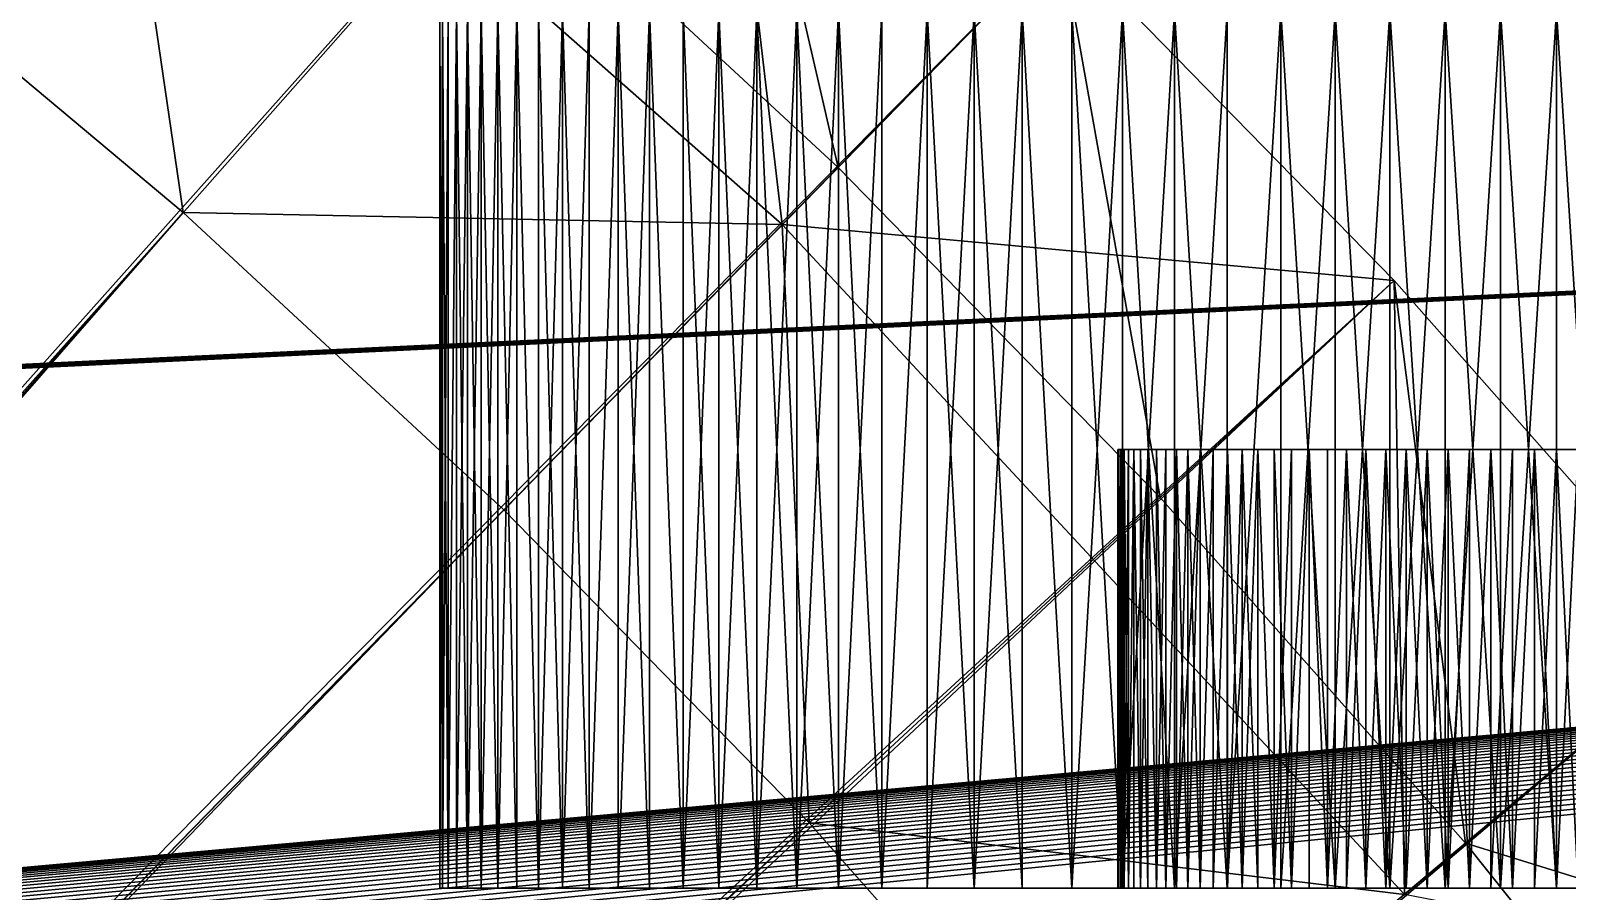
# Model space of a CAD drawing. Header units: millimetres. Extents: x 0 to 520, y -2 to 382.
# Drawn here: x 470.175 to 474.027, y 356.792 to 358.951 of the extents above; entities that cross this region are included whole.
import ezdxf

# ---------------------------------------------------------------- set-up
doc = ezdxf.new("R2010")
doc.units = ezdxf.units.MM

msp = doc.modelspace()

# ---------------------------------------------------------------- linework, layer by layer
at = {"layer": 'BRASS', "color": 52}
for points in [[(509.2, 369.2, 103), (10.8, 369.2, 103), (10.8, 10.8, 103)], [(509.2, 369.2, 103), (10.8, 10.8, 103), (509.2, 10.8, 103)], [(470.9638, 360.764), (470.0098, 361.4865), (457.2842, 343.7863)], [(470.9638, 360.764), (457.2842, 343.7863), (457.3717, 343.72)], [(471.8805, 359.9947), (470.9638, 360.764), (457.3717, 343.72)], [(471.8805, 359.9947), (457.3717, 343.72), (457.4557, 343.6495)], [(472.7577, 359.1808), (471.8805, 359.9947), (457.4557, 343.6495)], [(470.3403, 359.9821, -13), (470.5571, 358.4952, -14), (469.7168, 359.2003, -14)], [(470.3403, 359.9821, -13), (471.8805, 359.9947, -12), (472.0594, 358.4649, -13)], [(470.3403, 359.9821, -13), (472.0594, 358.4649, -13), (470.5571, 358.4952, -14)], [(471.3511, 359.3949, -3), (471.8805, 359.9947, -3), (472.1991, 358.6081, -3)], [(471.8805, 359.9947, -4), (471.3511, 359.3949, -4), (472.1991, 358.6081, -4)], [(471.8805, 359.9947, -3), (472.7577, 359.1808, -3), (472.1991, 358.6081, -3)], [(472.7577, 359.1808, -4), (471.8805, 359.9947, -4), (472.1991, 358.6081, -4)], [(472.0594, 358.4649, -13), (471.8805, 359.9947, -12), (472.7577, 359.1808, -12)], [(20.5, 359.5, 86), (499.5, 359.5, 86), (184.9589, 344.6495, 86)], [(184.9589, 344.6495, 86), (499.5, 359.5, 86), (185.0411, 344.6495, 86)], [(185.0411, 344.6495, 86), (499.5, 359.5, 86), (185.1233, 344.6454, 86)], [(185.1233, 344.6454, 86), (499.5, 359.5, 86), (185.2052, 344.6372, 86)], [(185.2052, 344.6372, 86), (499.5, 359.5, 86), (185.2865, 344.6249, 86)], [(185.2865, 344.6249, 86), (499.5, 359.5, 86), (185.3672, 344.6086, 86)], [(185.3672, 344.6086, 86), (499.5, 359.5, 86), (185.4469, 344.5883, 86)], [(185.4469, 344.5883, 86), (499.5, 359.5, 86), (185.5255, 344.5641, 86)], [(185.5255, 344.5641, 86), (499.5, 359.5, 86), (334.9589, 344.6495, 86)], [(334.9589, 344.6495, 86), (499.5, 359.5, 86), (335.0411, 344.6495, 86)], [(335.0411, 344.6495, 86), (499.5, 359.5, 86), (335.1233, 344.6454, 86)], [(335.1233, 344.6454, 86), (499.5, 359.5, 86), (335.2052, 344.6372, 86)], [(335.2052, 344.6372, 86), (499.5, 359.5, 86), (335.2865, 344.6249, 86)], [(335.2865, 344.6249, 86), (499.5, 359.5, 86), (335.3672, 344.6086, 86)], [(335.3672, 344.6086, 86), (499.5, 359.5, 86), (335.4469, 344.5883, 86)], [(335.4469, 344.5883, 86), (499.5, 359.5, 86), (335.5255, 344.5641, 86)], [(335.5255, 344.5641, 86), (499.5, 359.5, 86), (335.6028, 344.5359, 86)], [(335.6028, 344.5359, 86), (499.5, 359.5, 86), (335.6786, 344.504, 86)], [(335.6786, 344.504, 86), (499.5, 359.5, 86), (335.7527, 344.4683, 86)], [(335.7527, 344.4683, 86), (499.5, 359.5, 86), (335.825, 344.4289, 86)], [(335.825, 344.4289, 86), (499.5, 359.5, 86), (335.8952, 344.386, 86)], [(335.8952, 344.386, 86), (499.5, 359.5, 86), (335.9632, 344.3397, 86)], [(335.9632, 344.3397, 86), (499.5, 359.5, 86), (336.0288, 344.29, 86)], [(336.0288, 344.29, 86), (499.5, 359.5, 86), (336.0918, 344.2371, 86)], [(336.0918, 344.2371, 86), (499.5, 359.5, 86), (336.1521, 344.1812, 86)], [(336.1521, 344.1812, 86), (499.5, 359.5, 86), (336.2095, 344.1223, 86)], [(336.2095, 344.1223, 86), (499.5, 359.5, 86), (336.264, 344.0606, 86)], [(336.264, 344.0606, 86), (499.5, 359.5, 86), (336.3153, 343.9963, 86)], [(336.3153, 343.9963, 86), (499.5, 359.5, 86), (336.3633, 343.9295, 86)], [(336.3633, 343.9295, 86), (499.5, 359.5, 86), (336.4079, 343.8604, 86)], [(336.4079, 343.8604, 86), (499.5, 359.5, 86), (336.4491, 343.7891, 86)], [(336.4491, 343.7891, 86), (499.5, 359.5, 86), (336.4866, 343.7159, 86)], [(336.4866, 343.7159, 86), (499.5, 359.5, 86), (336.5204, 343.6409, 86)], [(336.5204, 343.6409, 86), (499.5, 359.5, 86), (336.5505, 343.5643, 86)], [(336.5505, 343.5643, 86), (499.5, 359.5, 86), (336.5767, 343.4863, 86)], [(336.5767, 343.4863, 86), (499.5, 359.5, 86), (336.599, 343.4071, 86)], [(336.599, 343.4071, 86), (499.5, 359.5, 86), (481.6847, 310.9963, 86)], [(471.3511, 359.3949, -3), (472.1991, 358.6081, -3), (472.1991, 358.6081, -4)], [(471.3511, 359.3949, -3), (472.1991, 358.6081, -4), (471.3511, 359.3949, -4)], [(469.7168, 359.2003, -14), (470.5571, 358.4952, -14), (457.3717, 343.72, -14)], [(472.7577, 359.1808), (457.4557, 343.6495), (457.5361, 343.5749)], [(472.7577, 359.1808), (457.5361, 343.5749), (473.5932, 358.3241)], [(472.0594, 358.4649, -13), (472.7577, 359.1808, -12), (473.5932, 358.3241, -12)], [(472.1991, 358.6081, -3), (472.7577, 359.1808, -3), (473.0068, 357.78, -3)], [(472.7577, 359.1808, -4), (472.1991, 358.6081, -4), (473.0068, 357.78, -4)], [(472.7577, 359.1808), (473.5932, 358.3241), (473.5932, 358.3241, -3)], [(472.7577, 359.1808), (473.5932, 358.3241, -3), (472.7577, 359.1808, -3)], [(473.0068, 357.78, -3), (472.7577, 359.1808, -3), (473.5932, 358.3241, -3)], [(472.7577, 359.1808, -4), (473.0068, 357.78, -4), (473.5932, 358.3241, -4)], [(472.7577, 359.1808, -4), (473.5932, 358.3241, -4), (473.5932, 358.3241, -12)], [(472.7577, 359.1808, -4), (473.5932, 358.3241, -12), (472.7577, 359.1808, -12)], [(472.1991, 358.6081, -3), (473.0068, 357.78, -3), (473.0068, 357.78, -4)], [(472.1991, 358.6081, -3), (473.0068, 357.78, -4), (472.1991, 358.6081, -4)], [(457.3717, 343.72, -14), (470.5571, 358.4952, -14), (457.4557, 343.6495, -14)], [(457.4557, 343.6495, -14), (470.5571, 358.4952, -14), (457.5361, 343.5749, -14)], [(470.5571, 358.4952, -14), (471.3612, 357.7491, -14), (457.5361, 343.5749, -14)], [(472.0594, 358.4649, -13), (471.3612, 357.7491, -14), (470.5571, 358.4952, -14)], [(472.0594, 358.4649, -13), (472.1271, 356.9638, -14), (471.3612, 357.7491, -14)], [(472.0594, 358.4649, -13), (473.5932, 358.3241, -12), (473.619, 356.7841, -13)], [(472.0594, 358.4649, -13), (473.619, 356.7841, -13), (472.1271, 356.9638, -14)], [(473.5932, 358.3241), (457.5361, 343.5749), (457.6127, 343.4964)], [(473.5932, 358.3241), (457.6127, 343.4964), (457.6853, 343.4141)], [(473.5932, 358.3241), (457.6853, 343.4141), (474.3851, 357.4269)], [(473.0068, 357.78, -3), (473.5932, 358.3241, -3), (473.7722, 356.9127, -3)], [(473.5932, 358.3241, -4), (473.0068, 357.78, -4), (473.7722, 356.9127, -4)], [(474.3851, 357.4269), (474.3851, 357.4269, -3), (473.5932, 358.3241, -3)], [(473.5932, 358.3241), (474.3851, 357.4269), (473.5932, 358.3241, -3)], [(473.7722, 356.9127, -3), (473.5932, 358.3241, -3), (474.3851, 357.4269, -3)], [(473.5932, 358.3241, -4), (473.7722, 356.9127, -4), (474.3851, 357.4269, -4)], [(474.3851, 357.4269, -4), (474.3851, 357.4269, -12), (473.5932, 358.3241, -12)], [(473.5932, 358.3241, -4), (474.3851, 357.4269, -4), (473.5932, 358.3241, -12)], [(473.619, 356.7841, -13), (473.5932, 358.3241, -12), (474.3851, 357.4269, -12)], [(473.0068, 357.78, -3), (473.7722, 356.9127, -3), (473.7722, 356.9127, -4)], [(473.0068, 357.78, -3), (473.7722, 356.9127, -4), (473.0068, 357.78, -4)], [(457.5361, 343.5749, -14), (471.3612, 357.7491, -14), (457.6127, 343.4964, -14)], [(457.6127, 343.4964, -14), (471.3612, 357.7491, -14), (472.1271, 356.9638, -14)], [(474.3851, 357.4269), (457.6853, 343.4141), (457.7537, 343.3284)], [(474.3851, 357.4269), (457.7537, 343.3284), (475.1312, 356.4913)], [(473.619, 356.7841, -13), (474.3851, 357.4269, -12), (475.1312, 356.4913, -12)], [(473.7722, 356.9127, -3), (474.3851, 357.4269, -3), (475.1312, 356.4913, -3)], [(474.3851, 357.4269, -4), (473.7722, 356.9127, -4), (475.1312, 356.4913, -4)], [(457.6127, 343.4964, -14), (472.1271, 356.9638, -14), (457.6853, 343.4141, -14)], [(457.6853, 343.4141, -14), (472.1271, 356.9638, -14), (472.853, 356.1413, -14)], [(473.619, 356.7841, -13), (472.853, 356.1413, -14), (472.1271, 356.9638, -14)], [(473.7722, 356.9127, -3), (475.1312, 356.4913, -3), (474.4935, 356.0083, -3)], [(473.7722, 356.9127, -3), (474.4935, 356.0083, -3), (474.4935, 356.0083, -4)], [(473.7722, 356.9127, -3), (474.4935, 356.0083, -4), (473.7722, 356.9127, -4)], [(475.1312, 356.4913, -4), (473.7722, 356.9127, -4), (474.4935, 356.0083, -4)]]:
    msp.add_3dface(points, dxfattribs=at)
at = {"layer": 'STEEL', "color": 8}
for points in [[(471.2009, 356.8, 45.0698), (471.2078, 359, 45.2092), (471.2009, 359, 45.0698)], [(471.2009, 356.8, 45.0698), (471.2078, 356.8, 45.2092), (471.2078, 359, 45.2092)], [(471.2009, 356.8, 44.9302), (471.2009, 359, 45.0698), (471.2009, 359, 44.9302)], [(471.2009, 356.8, 44.9302), (471.2009, 356.8, 45.0698), (471.2009, 359, 45.0698)], [(471.2078, 356.8, 44.7908), (471.2009, 359, 44.9302), (471.2078, 359, 44.7908)], [(471.2078, 356.8, 44.7908), (471.2009, 356.8, 44.9302), (471.2009, 359, 44.9302)], [(471.2078, 356.8, 45.2092), (471.2217, 359, 45.3482), (471.2078, 359, 45.2092)], [(471.2078, 356.8, 45.2092), (471.2217, 356.8, 45.3482), (471.2217, 359, 45.3482)], [(471.2217, 356.8, 44.6518), (471.2078, 359, 44.7908), (471.2217, 359, 44.6518)], [(471.2217, 356.8, 44.6518), (471.2078, 356.8, 44.7908), (471.2078, 359, 44.7908)], [(471.2217, 356.8, 45.3482), (471.2425, 359, 45.4862), (471.2217, 359, 45.3482)], [(471.2217, 356.8, 45.3482), (471.2425, 356.8, 45.4862), (471.2425, 359, 45.4862)], [(471.2217, 356.8, 44.6518), (471.2217, 359, 44.6518), (471.2425, 359, 44.5138)], [(471.2425, 356.8, 44.5138), (471.2217, 356.8, 44.6518), (471.2425, 359, 44.5138)], [(471.2425, 356.8, 45.4862), (471.2702, 359, 45.6231), (471.2425, 359, 45.4862)], [(471.2425, 356.8, 45.4862), (471.2702, 356.8, 45.6231), (471.2702, 359, 45.6231)], [(471.2702, 356.8, 44.3769), (471.2425, 356.8, 44.5138), (471.2425, 359, 44.5138)], [(471.2702, 356.8, 44.3769), (471.2425, 359, 44.5138), (471.2702, 359, 44.3769)], [(471.3047, 356.8, 45.7584), (471.3047, 359, 45.7584), (471.2702, 359, 45.6231)], [(471.2702, 356.8, 45.6231), (471.3047, 356.8, 45.7584), (471.2702, 359, 45.6231)], [(471.2702, 356.8, 44.3769), (471.2702, 359, 44.3769), (471.3047, 359, 44.2416)], [(471.3047, 356.8, 44.2416), (471.2702, 356.8, 44.3769), (471.3047, 359, 44.2416)], [(471.3047, 356.8, 45.7584), (471.3458, 359, 45.8918), (471.3047, 359, 45.7584)], [(471.3047, 356.8, 45.7584), (471.3458, 356.8, 45.8918), (471.3458, 359, 45.8918)], [(471.3458, 356.8, 44.1082), (471.3047, 359, 44.2416), (471.3458, 359, 44.1082)], [(471.3458, 356.8, 44.1082), (471.3047, 356.8, 44.2416), (471.3047, 359, 44.2416)], [(471.3458, 356.8, 45.8918), (471.3936, 359, 46.023), (471.3458, 359, 45.8918)], [(471.3458, 356.8, 45.8918), (471.3936, 356.8, 46.023), (471.3936, 359, 46.023)], [(471.3936, 356.8, 43.977), (471.3458, 356.8, 44.1082), (471.3458, 359, 44.1082)], [(471.3936, 356.8, 43.977), (471.3458, 359, 44.1082), (471.3936, 359, 43.977)], [(471.4478, 356.8, 46.1516), (471.4478, 359, 46.1516), (471.3936, 359, 46.023)], [(471.3936, 356.8, 46.023), (471.4478, 356.8, 46.1516), (471.3936, 359, 46.023)], [(471.4478, 356.8, 43.8484), (471.3936, 356.8, 43.977), (471.3936, 359, 43.977)], [(471.4478, 356.8, 43.8484), (471.3936, 359, 43.977), (471.4478, 359, 43.8484)], [(471.4478, 356.8, 46.1516), (471.5084, 359, 46.2774), (471.4478, 359, 46.1516)], [(471.4478, 356.8, 46.1516), (471.5084, 356.8, 46.2774), (471.5084, 359, 46.2774)], [(471.5084, 356.8, 43.7226), (471.4478, 356.8, 43.8484), (471.4478, 359, 43.8484)], [(471.5084, 356.8, 43.7226), (471.4478, 359, 43.8484), (471.5084, 359, 43.7226)], [(471.5084, 356.8, 46.2774), (471.5751, 356.8, 46.4), (471.5751, 359, 46.4)], [(471.5084, 356.8, 46.2774), (471.5751, 359, 46.4), (471.5084, 359, 46.2774)], [(471.5751, 356.8, 43.6), (471.5084, 356.8, 43.7226), (471.5084, 359, 43.7226)], [(471.5751, 356.8, 43.6), (471.5084, 359, 43.7226), (471.5751, 359, 43.6)], [(471.5751, 356.8, 46.4), (471.6479, 356.8, 46.5191), (471.6479, 359, 46.5191)], [(471.5751, 356.8, 46.4), (471.6479, 359, 46.5191), (471.5751, 359, 46.4)], [(471.5751, 356.8, 43.6), (471.5751, 359, 43.6), (471.6479, 359, 43.4809)], [(471.6479, 356.8, 43.4809), (471.5751, 356.8, 43.6), (471.6479, 359, 43.4809)], [(471.6479, 356.8, 46.5191), (471.7266, 356.8, 46.6345), (471.7266, 359, 46.6345)], [(471.6479, 356.8, 46.5191), (471.7266, 359, 46.6345), (471.6479, 359, 46.5191)], [(471.7266, 356.8, 43.3655), (471.6479, 356.8, 43.4809), (471.6479, 359, 43.4809)], [(471.7266, 356.8, 43.3655), (471.6479, 359, 43.4809), (471.7266, 359, 43.3655)], [(471.8109, 356.8, 46.7458), (471.8109, 359, 46.7458), (471.7266, 359, 46.6345)], [(471.7266, 356.8, 46.6345), (471.8109, 356.8, 46.7458), (471.7266, 359, 46.6345)], [(471.8109, 356.8, 43.2542), (471.7266, 356.8, 43.3655), (471.7266, 359, 43.3655)], [(471.8109, 356.8, 43.2542), (471.7266, 359, 43.3655), (471.8109, 359, 43.2542)], [(471.8109, 356.8, 46.7458), (471.9006, 356.8, 46.8527), (471.9006, 359, 46.8527)], [(471.8109, 356.8, 46.7458), (471.9006, 359, 46.8527), (471.8109, 359, 46.7458)], [(471.9006, 356.8, 43.1473), (471.8109, 356.8, 43.2542), (471.8109, 359, 43.2542)], [(471.9006, 356.8, 43.1473), (471.8109, 359, 43.2542), (471.9006, 359, 43.1473)], [(471.9006, 356.8, 46.8527), (471.9956, 356.8, 46.9551), (471.9956, 359, 46.9551)], [(471.9006, 356.8, 46.8527), (471.9956, 359, 46.9551), (471.9006, 359, 46.8527)], [(471.9956, 356.8, 43.0449), (471.9006, 356.8, 43.1473), (471.9006, 359, 43.1473)], [(471.9956, 356.8, 43.0449), (471.9006, 359, 43.1473), (471.9956, 359, 43.0449)], [(471.9956, 356.8, 46.9551), (472.0955, 356.8, 47.0525), (472.0955, 359, 47.0525)], [(471.9956, 356.8, 46.9551), (472.0955, 359, 47.0525), (471.9956, 359, 46.9551)], [(472.0955, 356.8, 42.9475), (471.9956, 356.8, 43.0449), (471.9956, 359, 43.0449)], [(472.0955, 356.8, 42.9475), (471.9956, 359, 43.0449), (472.0955, 359, 42.9475)], [(472.2002, 356.8, 47.1449), (472.2002, 359, 47.1449), (472.0955, 359, 47.0525)], [(472.0955, 356.8, 47.0525), (472.2002, 356.8, 47.1449), (472.0955, 359, 47.0525)], [(472.0955, 356.8, 42.9475), (472.0955, 359, 42.9475), (472.2002, 359, 42.8551)], [(472.2002, 356.8, 42.8551), (472.0955, 356.8, 42.9475), (472.2002, 359, 42.8551)], [(472.2002, 356.8, 47.1449), (472.3093, 356.8, 47.232), (472.3093, 359, 47.232)], [(472.2002, 356.8, 47.1449), (472.3093, 359, 47.232), (472.2002, 359, 47.1449)], [(472.3093, 356.8, 42.768), (472.2002, 356.8, 42.8551), (472.2002, 359, 42.8551)], [(472.3093, 356.8, 42.768), (472.2002, 359, 42.8551), (472.3093, 359, 42.768)], [(472.3093, 356.8, 47.232), (472.4227, 356.8, 47.3135), (472.4227, 359, 47.3135)], [(472.3093, 356.8, 47.232), (472.4227, 359, 47.3135), (472.3093, 359, 47.232)], [(472.3093, 356.8, 42.768), (472.3093, 359, 42.768), (472.4227, 359, 42.6865)], [(472.4227, 356.8, 42.6865), (472.3093, 356.8, 42.768), (472.4227, 359, 42.6865)], [(472.4227, 356.8, 47.3135), (472.54, 356.8, 47.3892), (472.54, 359, 47.3892)], [(472.4227, 356.8, 47.3135), (472.54, 359, 47.3892), (472.4227, 359, 47.3135)], [(472.54, 356.8, 42.6108), (472.4227, 356.8, 42.6865), (472.4227, 359, 42.6865)], [(472.54, 356.8, 42.6108), (472.4227, 359, 42.6865), (472.54, 359, 42.6108)], [(472.54, 356.8, 47.3892), (472.6609, 356.8, 47.459), (472.6609, 359, 47.459)], [(472.54, 356.8, 47.3892), (472.6609, 359, 47.459), (472.54, 359, 47.3892)], [(472.6609, 356.8, 42.541), (472.54, 356.8, 42.6108), (472.54, 359, 42.6108)], [(472.6609, 356.8, 42.541), (472.54, 359, 42.6108), (472.6609, 359, 42.541)], [(472.7851, 356.8, 47.5227), (472.7851, 359, 47.5227), (472.6609, 359, 47.459)], [(472.6609, 356.8, 47.459), (472.7851, 356.8, 47.5227), (472.6609, 359, 47.459)], [(472.7851, 356.8, 42.4773), (472.6609, 356.8, 42.541), (472.6609, 359, 42.541)], [(472.7851, 356.8, 42.4773), (472.6609, 359, 42.541), (472.7851, 359, 42.4773)], [(472.7851, 356.8, 47.5227), (472.9124, 359, 47.5801), (472.7851, 359, 47.5227)], [(472.7851, 356.8, 47.5227), (472.9124, 356.8, 47.5801), (472.9124, 359, 47.5801)], [(472.9124, 356.8, 42.4199), (472.7851, 356.8, 42.4773), (472.7851, 359, 42.4773)], [(472.9124, 356.8, 42.4199), (472.7851, 359, 42.4773), (472.9124, 359, 42.4199)], [(472.9124, 356.8, 47.5801), (473.0423, 359, 47.6311), (472.9124, 359, 47.5801)], [(472.9124, 356.8, 47.5801), (473.0423, 356.8, 47.6311), (473.0423, 359, 47.6311)], [(473.0423, 356.8, 42.3689), (472.9124, 356.8, 42.4199), (472.9124, 359, 42.4199)], [(473.0423, 356.8, 42.3689), (472.9124, 359, 42.4199), (473.0423, 359, 42.3689)], [(473.0423, 356.8, 47.6311), (473.1747, 359, 47.6756), (473.0423, 359, 47.6311)], [(473.0423, 356.8, 47.6311), (473.1747, 356.8, 47.6756), (473.1747, 359, 47.6756)], [(473.1747, 356.8, 42.3244), (473.0423, 356.8, 42.3689), (473.0423, 359, 42.3689)], [(473.1747, 356.8, 42.3244), (473.0423, 359, 42.3689), (473.1747, 359, 42.3244)], [(473.1747, 356.8, 47.6756), (473.3091, 359, 47.7134), (473.1747, 359, 47.6756)], [(473.1747, 356.8, 47.6756), (473.3091, 356.8, 47.7134), (473.3091, 359, 47.7134)], [(473.1747, 356.8, 42.3244), (473.1747, 359, 42.3244), (473.3091, 359, 42.2866)], [(473.3091, 356.8, 42.2866), (473.1747, 356.8, 42.3244), (473.3091, 359, 42.2866)], [(473.3091, 356.8, 47.7134), (473.4452, 359, 47.7445), (473.3091, 359, 47.7134)], [(473.3091, 356.8, 47.7134), (473.4452, 356.8, 47.7445), (473.4452, 359, 47.7445)], [(473.4452, 356.8, 42.2555), (473.3091, 359, 42.2866), (473.4452, 359, 42.2555)], [(473.4452, 356.8, 42.2555), (473.3091, 356.8, 42.2866), (473.3091, 359, 42.2866)], [(473.4452, 356.8, 47.7445), (473.5827, 359, 47.7687), (473.4452, 359, 47.7445)], [(473.4452, 356.8, 47.7445), (473.5827, 356.8, 47.7687), (473.5827, 359, 47.7687)], [(473.5827, 356.8, 42.2313), (473.4452, 359, 42.2555), (473.5827, 359, 42.2313)], [(473.5827, 356.8, 42.2313), (473.4452, 356.8, 42.2555), (473.4452, 359, 42.2555)], [(473.5827, 356.8, 47.7687), (473.7212, 359, 47.7861), (473.5827, 359, 47.7687)], [(473.5827, 356.8, 47.7687), (473.7212, 356.8, 47.7861), (473.7212, 359, 47.7861)], [(473.7212, 356.8, 42.2139), (473.5827, 359, 42.2313), (473.7212, 359, 42.2139)], [(473.7212, 356.8, 42.2139), (473.5827, 356.8, 42.2313), (473.5827, 359, 42.2313)], [(473.7212, 356.8, 47.7861), (473.8604, 359, 47.7965), (473.7212, 359, 47.7861)], [(473.7212, 356.8, 47.7861), (473.8604, 356.8, 47.7965), (473.8604, 359, 47.7965)], [(473.8604, 356.8, 42.2035), (473.7212, 356.8, 42.2139), (473.7212, 359, 42.2139)], [(473.8604, 356.8, 42.2035), (473.7212, 359, 42.2139), (473.8604, 359, 42.2035)], [(473.8604, 356.8, 47.7965), (474, 356.8, 47.8), (474, 359, 47.8)], [(473.8604, 356.8, 47.7965), (474, 359, 47.8), (473.8604, 359, 47.7965)], [(474, 356.8, 42.2), (473.8604, 356.8, 42.2035), (473.8604, 359, 42.2035)], [(474, 356.8, 42.2), (473.8604, 359, 42.2035), (474, 359, 42.2)], [(474.1396, 356.8, 42.2035), (474, 356.8, 42.2), (474, 359, 42.2)], [(474.1396, 356.8, 42.2035), (474, 359, 42.2), (474.1396, 359, 42.2035)], [(474.1396, 356.8, 47.7965), (474.1396, 359, 47.7965), (474, 359, 47.8)], [(474, 356.8, 47.8), (474.1396, 356.8, 47.7965), (474, 359, 47.8)], [(472.9031, 357.9, 45.0822), (472.9003, 356.8, 45.0274), (472.9003, 357.9, 45.0274)], [(472.9031, 356.8, 45.0822), (472.9003, 356.8, 45.0274), (472.9031, 357.9, 45.0822)], [(472.9003, 357.9, 45.0274), (472.9003, 356.8, 44.9726), (472.9003, 357.9, 44.9726)], [(472.9003, 356.8, 45.0274), (472.9003, 356.8, 44.9726), (472.9003, 357.9, 45.0274)], [(472.9003, 357.9, 44.9726), (472.9031, 356.8, 44.9178), (472.9031, 357.9, 44.9178)], [(472.9003, 356.8, 44.9726), (472.9031, 356.8, 44.9178), (472.9003, 357.9, 44.9726)], [(472.9003, 357.9, 44.9726), (472.9031, 357.9, 44.9178), (475.0027, 357.9, 44.5476)], [(472.9003, 357.9, 44.9726), (475.0027, 357.9, 44.5476), (475.0589, 357.9, 44.7021)], [(472.9003, 357.9, 44.9726), (475.0589, 357.9, 44.7021), (475.0724, 357.9, 44.7552)], [(472.9031, 357.9, 45.0822), (472.9003, 357.9, 44.9726), (475.0724, 357.9, 44.7552)], [(472.9031, 357.9, 45.0822), (472.9003, 357.9, 45.0274), (472.9003, 357.9, 44.9726)], [(472.9085, 357.9, 45.1368), (472.9031, 356.8, 45.0822), (472.9031, 357.9, 45.0822)], [(472.9085, 356.8, 45.1368), (472.9031, 356.8, 45.0822), (472.9085, 357.9, 45.1368)], [(472.9031, 357.9, 44.9178), (472.9031, 356.8, 44.9178), (472.9085, 357.9, 44.8632)], [(472.9031, 356.8, 44.9178), (472.9085, 356.8, 44.8632), (472.9085, 357.9, 44.8632)], [(472.9031, 357.9, 44.9178), (472.9085, 357.9, 44.8632), (472.9167, 357.9, 44.809)], [(472.9031, 357.9, 44.9178), (474.9789, 357.9, 44.4982), (475.0027, 357.9, 44.5476)], [(472.9031, 357.9, 44.9178), (472.9411, 357.9, 44.7021), (474.9789, 357.9, 44.4982)], [(472.9031, 357.9, 44.9178), (472.9167, 357.9, 44.809), (472.9411, 357.9, 44.7021)], [(472.9031, 357.9, 45.0822), (475.0724, 357.9, 44.7552), (475.0833, 357.9, 44.809)], [(472.9573, 357.9, 45.3503), (472.9085, 357.9, 45.1368), (472.9031, 357.9, 45.0822)], [(472.976, 357.9, 45.4019), (472.9031, 357.9, 45.0822), (475.0833, 357.9, 44.809)], [(472.976, 357.9, 45.4019), (472.9573, 357.9, 45.3503), (472.9031, 357.9, 45.0822)], [(472.9167, 357.9, 45.191), (472.9085, 356.8, 45.1368), (472.9085, 357.9, 45.1368)], [(472.9167, 356.8, 45.191), (472.9085, 356.8, 45.1368), (472.9167, 357.9, 45.191)], [(472.9085, 357.9, 44.8632), (472.9167, 356.8, 44.809), (472.9167, 357.9, 44.809)], [(472.9085, 356.8, 44.8632), (472.9167, 356.8, 44.809), (472.9085, 357.9, 44.8632)], [(472.9573, 357.9, 45.3503), (472.9167, 357.9, 45.191), (472.9085, 357.9, 45.1368)], [(472.9276, 357.9, 45.2448), (472.9167, 356.8, 45.191), (472.9167, 357.9, 45.191)], [(472.9276, 356.8, 45.2448), (472.9167, 356.8, 45.191), (472.9276, 357.9, 45.2448)], [(472.9167, 357.9, 44.809), (472.9276, 356.8, 44.7552), (472.9276, 357.9, 44.7552)], [(472.9167, 356.8, 44.809), (472.9276, 356.8, 44.7552), (472.9167, 357.9, 44.809)], [(472.9167, 357.9, 44.809), (472.9276, 357.9, 44.7552), (472.9411, 357.9, 44.7021)], [(472.9573, 357.9, 45.3503), (472.9276, 357.9, 45.2448), (472.9167, 357.9, 45.191)], [(472.9411, 357.9, 45.2979), (472.9276, 356.8, 45.2448), (472.9276, 357.9, 45.2448)], [(472.9411, 356.8, 45.2979), (472.9276, 356.8, 45.2448), (472.9411, 357.9, 45.2979)], [(472.9276, 357.9, 44.7552), (472.9276, 356.8, 44.7552), (472.9411, 357.9, 44.7021)], [(472.9276, 356.8, 44.7552), (472.9411, 356.8, 44.7021), (472.9411, 357.9, 44.7021)], [(472.9573, 357.9, 45.3503), (472.9411, 357.9, 45.2979), (472.9276, 357.9, 45.2448)], [(472.9573, 357.9, 45.3503), (472.9573, 356.8, 45.3503), (472.9411, 357.9, 45.2979)], [(472.9573, 356.8, 45.3503), (472.9411, 356.8, 45.2979), (472.9411, 357.9, 45.2979)], [(472.9411, 356.8, 44.7021), (472.9573, 356.8, 44.6497), (472.9411, 357.9, 44.7021)], [(472.9411, 357.9, 44.7021), (472.9573, 356.8, 44.6497), (472.9573, 357.9, 44.6497)], [(472.9411, 357.9, 44.7021), (472.9573, 357.9, 44.6497), (472.976, 357.9, 44.5981)], [(472.9411, 357.9, 44.7021), (472.976, 357.9, 44.5981), (474.8931, 357.9, 44.3579)], [(472.9411, 357.9, 44.7021), (474.8931, 357.9, 44.3579), (474.924, 357.9, 44.4032)], [(472.9411, 357.9, 44.7021), (474.924, 357.9, 44.4032), (474.9526, 357.9, 44.45)], [(472.9411, 357.9, 44.7021), (474.9526, 357.9, 44.45), (474.9789, 357.9, 44.4982)], [(472.976, 357.9, 45.4019), (472.976, 356.8, 45.4019), (472.9573, 357.9, 45.3503)], [(472.976, 356.8, 45.4019), (472.9573, 356.8, 45.3503), (472.9573, 357.9, 45.3503)], [(472.9573, 357.9, 44.6497), (472.9573, 356.8, 44.6497), (472.976, 357.9, 44.5981)], [(472.9573, 356.8, 44.6497), (472.976, 356.8, 44.5981), (472.976, 357.9, 44.5981)], [(472.9973, 357.9, 45.4524), (472.9973, 356.8, 45.4524), (472.976, 357.9, 45.4019)], [(472.9973, 356.8, 45.4524), (472.976, 356.8, 45.4019), (472.976, 357.9, 45.4019)], [(472.976, 356.8, 44.5981), (472.9973, 356.8, 44.5476), (472.976, 357.9, 44.5981)], [(472.976, 357.9, 44.5981), (472.9973, 356.8, 44.5476), (472.9973, 357.9, 44.5476)], [(472.976, 357.9, 44.5981), (474.7875, 357.9, 44.2319), (474.86, 357.9, 44.3142)], [(472.976, 357.9, 44.5981), (472.9973, 357.9, 44.5476), (473.0211, 357.9, 44.4982)], [(472.976, 357.9, 44.5981), (473.1069, 357.9, 44.3579), (474.7875, 357.9, 44.2319)], [(472.976, 357.9, 44.5981), (473.0211, 357.9, 44.4982), (473.1069, 357.9, 44.3579)], [(472.976, 357.9, 44.5981), (474.86, 357.9, 44.3142), (474.8931, 357.9, 44.3579)], [(472.976, 357.9, 45.4019), (475.0997, 357.9, 45.0274), (475.0915, 357.9, 45.1368)], [(472.976, 357.9, 45.4019), (475.0833, 357.9, 44.809), (475.0969, 357.9, 44.9178)], [(472.976, 357.9, 45.4019), (475.0969, 357.9, 44.9178), (475.0997, 357.9, 45.0274)], [(473.076, 357.9, 45.5968), (472.9973, 357.9, 45.4524), (472.976, 357.9, 45.4019)], [(473.1069, 357.9, 45.6421), (472.976, 357.9, 45.4019), (475.0915, 357.9, 45.1368)], [(473.1069, 357.9, 45.6421), (473.076, 357.9, 45.5968), (472.976, 357.9, 45.4019)], [(473.0211, 357.9, 45.5018), (472.9973, 356.8, 45.4524), (472.9973, 357.9, 45.4524)], [(473.0211, 356.8, 45.5018), (472.9973, 356.8, 45.4524), (473.0211, 357.9, 45.5018)], [(472.9973, 356.8, 44.5476), (473.0211, 356.8, 44.4982), (472.9973, 357.9, 44.5476)], [(472.9973, 357.9, 44.5476), (473.0211, 356.8, 44.4982), (473.0211, 357.9, 44.4982)], [(473.076, 357.9, 45.5968), (473.0211, 357.9, 45.5018), (472.9973, 357.9, 45.4524)], [(473.0474, 356.8, 45.55), (473.0211, 356.8, 45.5018), (473.0474, 357.9, 45.55)], [(473.0474, 357.9, 45.55), (473.0211, 356.8, 45.5018), (473.0211, 357.9, 45.5018)], [(473.0211, 357.9, 44.4982), (473.0211, 356.8, 44.4982), (473.0474, 357.9, 44.45)], [(473.0211, 356.8, 44.4982), (473.0474, 356.8, 44.45), (473.0474, 357.9, 44.45)], [(473.0211, 357.9, 44.4982), (473.0474, 357.9, 44.45), (473.076, 357.9, 44.4032)], [(473.0211, 357.9, 44.4982), (473.076, 357.9, 44.4032), (473.1069, 357.9, 44.3579)], [(473.076, 357.9, 45.5968), (473.0474, 357.9, 45.55), (473.0211, 357.9, 45.5018)], [(473.076, 356.8, 45.5968), (473.0474, 356.8, 45.55), (473.076, 357.9, 45.5968)], [(473.076, 357.9, 45.5968), (473.0474, 356.8, 45.55), (473.0474, 357.9, 45.55)], [(473.0474, 356.8, 44.45), (473.076, 356.8, 44.4032), (473.0474, 357.9, 44.45)], [(473.0474, 357.9, 44.45), (473.076, 356.8, 44.4032), (473.076, 357.9, 44.4032)], [(473.1069, 356.8, 45.6421), (473.076, 356.8, 45.5968), (473.1069, 357.9, 45.6421)], [(473.1069, 357.9, 45.6421), (473.076, 356.8, 45.5968), (473.076, 357.9, 45.5968)], [(473.076, 356.8, 44.4032), (473.1069, 356.8, 44.3579), (473.076, 357.9, 44.4032)], [(473.076, 357.9, 44.4032), (473.1069, 356.8, 44.3579), (473.1069, 357.9, 44.3579)], [(473.14, 356.8, 45.6858), (473.1069, 356.8, 45.6421), (473.14, 357.9, 45.6858)], [(473.14, 357.9, 45.6858), (473.1069, 356.8, 45.6421), (473.1069, 357.9, 45.6421)], [(473.1069, 357.9, 44.3579), (473.1069, 356.8, 44.3579), (473.14, 357.9, 44.3142)], [(473.1069, 356.8, 44.3579), (473.14, 356.8, 44.3142), (473.14, 357.9, 44.3142)], [(473.1069, 357.9, 44.3579), (474.5736, 357.9, 44.0614), (474.6642, 357.9, 44.1232)], [(473.1069, 357.9, 44.3579), (473.14, 357.9, 44.3142), (473.1752, 357.9, 44.2721)], [(473.1069, 357.9, 44.3579), (473.1752, 357.9, 44.2721), (474.3762, 357.9, 43.9663)], [(473.1069, 357.9, 44.3579), (474.3762, 357.9, 43.9663), (474.4273, 357.9, 43.9864)], [(473.1069, 357.9, 44.3579), (474.4273, 357.9, 43.9864), (474.4773, 357.9, 44.0089)], [(473.1069, 357.9, 44.3579), (474.4773, 357.9, 44.0089), (474.5261, 357.9, 44.034)], [(473.1069, 357.9, 44.3579), (474.5261, 357.9, 44.034), (474.5736, 357.9, 44.0614)], [(473.1069, 357.9, 44.3579), (474.6642, 357.9, 44.1232), (474.7071, 357.9, 44.1574)], [(473.1069, 357.9, 44.3579), (474.7071, 357.9, 44.1574), (474.7482, 357.9, 44.1936)], [(473.1069, 357.9, 44.3579), (474.7482, 357.9, 44.1936), (474.7875, 357.9, 44.2319)], [(473.1069, 357.9, 45.6421), (475.0915, 357.9, 45.1368), (475.0589, 357.9, 45.2979)], [(473.1752, 357.9, 45.7279), (473.14, 357.9, 45.6858), (473.1069, 357.9, 45.6421)], [(473.1752, 357.9, 45.7279), (473.1069, 357.9, 45.6421), (475.0589, 357.9, 45.2979)], [(473.1752, 356.8, 45.7279), (473.14, 356.8, 45.6858), (473.1752, 357.9, 45.7279)], [(473.1752, 357.9, 45.7279), (473.14, 356.8, 45.6858), (473.14, 357.9, 45.6858)], [(473.14, 357.9, 44.3142), (473.14, 356.8, 44.3142), (473.1752, 357.9, 44.2721)], [(473.14, 356.8, 44.3142), (473.1752, 356.8, 44.2721), (473.1752, 357.9, 44.2721)], [(473.2125, 356.8, 45.7681), (473.1752, 356.8, 45.7279), (473.2125, 357.9, 45.7681)], [(473.2125, 357.9, 45.7681), (473.1752, 356.8, 45.7279), (473.1752, 357.9, 45.7279)], [(473.1752, 356.8, 44.2721), (473.2125, 356.8, 44.2319), (473.1752, 357.9, 44.2721)], [(473.1752, 357.9, 44.2721), (473.2125, 356.8, 44.2319), (473.2125, 357.9, 44.2319)], [(473.1752, 357.9, 44.2721), (473.2518, 357.9, 44.1936), (473.7286, 357.9, 43.934)], [(473.1752, 357.9, 44.2721), (473.2125, 357.9, 44.2319), (473.2518, 357.9, 44.1936)], [(473.1752, 357.9, 44.2721), (473.7286, 357.9, 43.934), (473.782, 357.9, 43.9218)], [(473.1752, 357.9, 44.2721), (473.782, 357.9, 43.9218), (473.8361, 357.9, 43.9123)], [(473.1752, 357.9, 44.2721), (473.8361, 357.9, 43.9123), (473.8905, 357.9, 43.9055)], [(473.1752, 357.9, 44.2721), (473.8905, 357.9, 43.9055), (473.9452, 357.9, 43.9014)], [(473.1752, 357.9, 44.2721), (473.9452, 357.9, 43.9014), (474, 357.9, 43.9)], [(473.1752, 357.9, 44.2721), (474, 357.9, 43.9), (474.0548, 357.9, 43.9014)], [(473.1752, 357.9, 44.2721), (474.0548, 357.9, 43.9014), (474.1095, 357.9, 43.9055)], [(473.1752, 357.9, 44.2721), (474.1095, 357.9, 43.9055), (474.1639, 357.9, 43.9123)], [(473.1752, 357.9, 44.2721), (474.1639, 357.9, 43.9123), (474.218, 357.9, 43.9218)], [(473.1752, 357.9, 44.2721), (474.218, 357.9, 43.9218), (474.2714, 357.9, 43.934)], [(473.1752, 357.9, 44.2721), (474.2714, 357.9, 43.934), (474.3242, 357.9, 43.9489)], [(473.1752, 357.9, 44.2721), (474.3242, 357.9, 43.9489), (474.3762, 357.9, 43.9663)], [(473.1752, 357.9, 45.7279), (475.0589, 357.9, 45.2979), (474.9789, 357.9, 45.5018)], [(473.2125, 357.9, 45.7681), (473.1752, 357.9, 45.7279), (474.9789, 357.9, 45.5018)], [(473.2518, 356.8, 45.8064), (473.2125, 356.8, 45.7681), (473.2518, 357.9, 45.8064)], [(473.2518, 357.9, 45.8064), (473.2125, 356.8, 45.7681), (473.2125, 357.9, 45.7681)], [(473.2125, 356.8, 44.2319), (473.2518, 356.8, 44.1936), (473.2125, 357.9, 44.2319)], [(473.2125, 357.9, 44.2319), (473.2518, 356.8, 44.1936), (473.2518, 357.9, 44.1936)], [(473.2125, 357.9, 45.7681), (474.9789, 357.9, 45.5018), (474.9526, 357.9, 45.55)], [(473.2125, 357.9, 45.7681), (473.5727, 357.9, 46.0136), (473.4264, 357.9, 45.9386)], [(473.2125, 357.9, 45.7681), (474.9526, 357.9, 45.55), (474.924, 357.9, 45.5968)], [(473.2125, 357.9, 45.7681), (474.7482, 357.9, 45.8064), (474.0548, 357.9, 46.0986)], [(473.2125, 357.9, 45.7681), (474.7875, 357.9, 45.7681), (474.7482, 357.9, 45.8064)], [(473.2125, 357.9, 45.7681), (473.4264, 357.9, 45.9386), (473.3803, 357.9, 45.9089)], [(473.2125, 357.9, 45.7681), (474.924, 357.9, 45.5968), (474.86, 357.9, 45.6858)], [(473.2125, 357.9, 45.7681), (474.86, 357.9, 45.6858), (474.7875, 357.9, 45.7681)], [(473.2125, 357.9, 45.7681), (474.0548, 357.9, 46.0986), (473.5727, 357.9, 46.0136)], [(473.2125, 357.9, 45.7681), (473.3803, 357.9, 45.9089), (473.2518, 357.9, 45.8064)], [(473.2929, 357.9, 45.8426), (473.2929, 356.8, 45.8426), (473.2518, 357.9, 45.8064)], [(473.2929, 356.8, 45.8426), (473.2518, 356.8, 45.8064), (473.2518, 357.9, 45.8064)], [(473.2518, 356.8, 44.1936), (473.2929, 356.8, 44.1574), (473.2518, 357.9, 44.1936)], [(473.2518, 357.9, 44.1936), (473.2929, 356.8, 44.1574), (473.2929, 357.9, 44.1574)], [(473.2518, 357.9, 44.1936), (473.3358, 357.9, 44.1232), (473.5227, 357.9, 44.0089)], [(473.2518, 357.9, 44.1936), (473.2929, 357.9, 44.1574), (473.3358, 357.9, 44.1232)], [(473.2518, 357.9, 44.1936), (473.6238, 357.9, 43.9663), (473.6758, 357.9, 43.9489)], [(473.2518, 357.9, 44.1936), (473.6758, 357.9, 43.9489), (473.7286, 357.9, 43.934)], [(473.2518, 357.9, 44.1936), (473.5227, 357.9, 44.0089), (473.6238, 357.9, 43.9663)], [(473.2518, 357.9, 45.8064), (473.3803, 357.9, 45.9089), (473.2929, 357.9, 45.8426)], [(473.3358, 356.8, 45.8768), (473.2929, 356.8, 45.8426), (473.3358, 357.9, 45.8768)], [(473.3358, 357.9, 45.8768), (473.2929, 356.8, 45.8426), (473.2929, 357.9, 45.8426)], [(473.2929, 356.8, 44.1574), (473.3358, 356.8, 44.1232), (473.2929, 357.9, 44.1574)], [(473.2929, 357.9, 44.1574), (473.3358, 356.8, 44.1232), (473.3358, 357.9, 44.1232)], [(473.2929, 357.9, 45.8426), (473.3803, 357.9, 45.9089), (473.3358, 357.9, 45.8768)], [(473.3803, 356.8, 45.9089), (473.3358, 356.8, 45.8768), (473.3803, 357.9, 45.9089)], [(473.3803, 357.9, 45.9089), (473.3358, 356.8, 45.8768), (473.3358, 357.9, 45.8768)], [(473.3358, 357.9, 44.1232), (473.3358, 356.8, 44.1232), (473.3803, 357.9, 44.0911)], [(473.3358, 356.8, 44.1232), (473.3803, 356.8, 44.0911), (473.3803, 357.9, 44.0911)], [(473.3358, 357.9, 44.1232), (473.3803, 357.9, 44.0911), (473.5227, 357.9, 44.0089)], [(473.4264, 357.9, 45.9386), (473.4264, 356.8, 45.9386), (473.3803, 357.9, 45.9089)], [(473.4264, 356.8, 45.9386), (473.3803, 356.8, 45.9089), (473.3803, 357.9, 45.9089)], [(473.3803, 356.8, 44.0911), (473.4264, 356.8, 44.0614), (473.3803, 357.9, 44.0911)], [(473.3803, 357.9, 44.0911), (473.4264, 356.8, 44.0614), (473.4264, 357.9, 44.0614)], [(473.3803, 357.9, 44.0911), (473.4264, 357.9, 44.0614), (473.5227, 357.9, 44.0089)], [(473.4739, 356.8, 45.966), (473.4264, 356.8, 45.9386), (473.4739, 357.9, 45.966)], [(473.4739, 357.9, 45.966), (473.4264, 356.8, 45.9386), (473.4264, 357.9, 45.9386)], [(473.4264, 357.9, 44.0614), (473.4264, 356.8, 44.0614), (473.4739, 357.9, 44.034)], [(473.4264, 356.8, 44.0614), (473.4739, 356.8, 44.034), (473.4739, 357.9, 44.034)], [(473.4264, 357.9, 44.0614), (473.4739, 357.9, 44.034), (473.5227, 357.9, 44.0089)], [(473.4264, 357.9, 45.9386), (473.5727, 357.9, 46.0136), (473.5227, 357.9, 45.9911)], [(473.4264, 357.9, 45.9386), (473.5227, 357.9, 45.9911), (473.4739, 357.9, 45.966)], [(473.5227, 357.9, 45.9911), (473.5227, 356.8, 45.9911), (473.4739, 357.9, 45.966)], [(473.5227, 356.8, 45.9911), (473.4739, 356.8, 45.966), (473.4739, 357.9, 45.966)], [(473.4739, 357.9, 44.034), (473.4739, 356.8, 44.034), (473.5227, 357.9, 44.0089)], [(473.4739, 356.8, 44.034), (473.5227, 356.8, 44.0089), (473.5227, 357.9, 44.0089)], [(473.5727, 357.9, 46.0136), (473.5227, 356.8, 45.9911), (473.5227, 357.9, 45.9911)], [(473.5727, 356.8, 46.0136), (473.5227, 356.8, 45.9911), (473.5727, 357.9, 46.0136)], [(473.5227, 356.8, 44.0089), (473.5727, 356.8, 43.9864), (473.5227, 357.9, 44.0089)], [(473.5227, 357.9, 44.0089), (473.5727, 356.8, 43.9864), (473.5727, 357.9, 43.9864)], [(473.5227, 357.9, 44.0089), (473.5727, 357.9, 43.9864), (473.6238, 357.9, 43.9663)], [(473.6238, 357.9, 46.0337), (473.5727, 356.8, 46.0136), (473.5727, 357.9, 46.0136)], [(473.6238, 356.8, 46.0337), (473.5727, 356.8, 46.0136), (473.6238, 357.9, 46.0337)], [(473.5727, 356.8, 43.9864), (473.6238, 356.8, 43.9663), (473.5727, 357.9, 43.9864)], [(473.5727, 357.9, 43.9864), (473.6238, 356.8, 43.9663), (473.6238, 357.9, 43.9663)], [(473.5727, 357.9, 46.0136), (473.6758, 357.9, 46.0511), (473.6238, 357.9, 46.0337)], [(473.5727, 357.9, 46.0136), (474.0548, 357.9, 46.0986), (473.6758, 357.9, 46.0511)], [(473.6758, 357.9, 46.0511), (473.6238, 356.8, 46.0337), (473.6238, 357.9, 46.0337)], [(473.6758, 356.8, 46.0511), (473.6238, 356.8, 46.0337), (473.6758, 357.9, 46.0511)], [(473.6238, 356.8, 43.9663), (473.6758, 356.8, 43.9489), (473.6238, 357.9, 43.9663)], [(473.6238, 357.9, 43.9663), (473.6758, 356.8, 43.9489), (473.6758, 357.9, 43.9489)], [(473.7286, 357.9, 46.066), (473.6758, 356.8, 46.0511), (473.6758, 357.9, 46.0511)], [(473.7286, 356.8, 46.066), (473.6758, 356.8, 46.0511), (473.7286, 357.9, 46.066)], [(473.6758, 357.9, 43.9489), (473.7286, 356.8, 43.934), (473.7286, 357.9, 43.934)], [(473.6758, 356.8, 43.9489), (473.7286, 356.8, 43.934), (473.6758, 357.9, 43.9489)], [(473.6758, 357.9, 46.0511), (474.0548, 357.9, 46.0986), (473.8361, 357.9, 46.0877)], [(473.6758, 357.9, 46.0511), (473.8361, 357.9, 46.0877), (473.7286, 357.9, 46.066)], [(473.782, 357.9, 46.0782), (473.7286, 356.8, 46.066), (473.7286, 357.9, 46.066)], [(473.782, 356.8, 46.0782), (473.7286, 356.8, 46.066), (473.782, 357.9, 46.0782)], [(473.7286, 357.9, 43.934), (473.782, 356.8, 43.9218), (473.782, 357.9, 43.9218)], [(473.7286, 356.8, 43.934), (473.782, 356.8, 43.9218), (473.7286, 357.9, 43.934)], [(473.7286, 357.9, 46.066), (473.8361, 357.9, 46.0877), (473.782, 357.9, 46.0782)], [(473.8361, 357.9, 46.0877), (473.782, 356.8, 46.0782), (473.782, 357.9, 46.0782)], [(473.8361, 356.8, 46.0877), (473.782, 356.8, 46.0782), (473.8361, 357.9, 46.0877)], [(473.782, 357.9, 43.9218), (473.782, 356.8, 43.9218), (473.8361, 357.9, 43.9123)], [(473.782, 356.8, 43.9218), (473.8361, 356.8, 43.9123), (473.8361, 357.9, 43.9123)], [(473.8905, 357.9, 46.0945), (473.8361, 356.8, 46.0877), (473.8361, 357.9, 46.0877)], [(473.8905, 356.8, 46.0945), (473.8361, 356.8, 46.0877), (473.8905, 357.9, 46.0945)], [(473.8361, 357.9, 43.9123), (473.8905, 356.8, 43.9055), (473.8905, 357.9, 43.9055)], [(473.8361, 356.8, 43.9123), (473.8905, 356.8, 43.9055), (473.8361, 357.9, 43.9123)], [(473.8361, 357.9, 46.0877), (474, 357.9, 46.1), (473.9452, 357.9, 46.0986)], [(473.8361, 357.9, 46.0877), (473.9452, 357.9, 46.0986), (473.8905, 357.9, 46.0945)], [(473.8361, 357.9, 46.0877), (474.0548, 357.9, 46.0986), (474, 357.9, 46.1)], [(473.9452, 357.9, 46.0986), (473.8905, 356.8, 46.0945), (473.8905, 357.9, 46.0945)], [(473.9452, 356.8, 46.0986), (473.8905, 356.8, 46.0945), (473.9452, 357.9, 46.0986)], [(473.8905, 357.9, 43.9055), (473.8905, 356.8, 43.9055), (473.9452, 357.9, 43.9014)], [(473.8905, 356.8, 43.9055), (473.9452, 356.8, 43.9014), (473.9452, 357.9, 43.9014)], [(474, 356.8, 46.1), (473.9452, 356.8, 46.0986), (474, 357.9, 46.1)], [(474, 357.9, 46.1), (473.9452, 356.8, 46.0986), (473.9452, 357.9, 46.0986)], [(473.9452, 356.8, 43.9014), (474, 356.8, 43.9), (473.9452, 357.9, 43.9014)], [(473.9452, 357.9, 43.9014), (474, 356.8, 43.9), (474, 357.9, 43.9)], [(474, 356.8, 43.9), (474.0548, 356.8, 43.9014), (474, 357.9, 43.9)], [(474, 357.9, 43.9), (474.0548, 356.8, 43.9014), (474.0548, 357.9, 43.9014)], [(474.0548, 357.9, 46.0986), (474, 356.8, 46.1), (474, 357.9, 46.1)], [(474.0548, 356.8, 46.0986), (474, 356.8, 46.1), (474.0548, 357.9, 46.0986)], [(471.2009, 356.8, 44.9302), (471.2078, 356.8, 44.7908), (472.9031, 356.8, 44.9178)], [(471.2009, 356.8, 44.9302), (472.9031, 356.8, 44.9178), (472.9003, 356.8, 44.9726)], [(471.2009, 356.8, 45.0698), (472.9003, 356.8, 44.9726), (472.9003, 356.8, 45.0274)], [(471.2009, 356.8, 45.0698), (471.2009, 356.8, 44.9302), (472.9003, 356.8, 44.9726)], [(471.2078, 356.8, 45.2092), (471.2009, 356.8, 45.0698), (472.9003, 356.8, 45.0274)], [(471.2078, 356.8, 44.7908), (471.2217, 356.8, 44.6518), (472.9031, 356.8, 44.9178)], [(471.2078, 356.8, 45.2092), (472.9003, 356.8, 45.0274), (472.9031, 356.8, 45.0822)], [(471.2217, 356.8, 45.3482), (471.2078, 356.8, 45.2092), (472.9031, 356.8, 45.0822)], [(471.2217, 356.8, 44.6518), (471.2425, 356.8, 44.5138), (472.9167, 356.8, 44.809)], [(471.2217, 356.8, 44.6518), (472.9085, 356.8, 44.8632), (472.9031, 356.8, 44.9178)], [(471.2217, 356.8, 44.6518), (472.9167, 356.8, 44.809), (472.9085, 356.8, 44.8632)], [(471.2217, 356.8, 45.3482), (472.9085, 356.8, 45.1368), (472.9167, 356.8, 45.191)], [(471.2217, 356.8, 45.3482), (472.9031, 356.8, 45.0822), (472.9085, 356.8, 45.1368)], [(471.2425, 356.8, 45.4862), (471.2217, 356.8, 45.3482), (472.9167, 356.8, 45.191)], [(471.2425, 356.8, 44.5138), (472.9276, 356.8, 44.7552), (472.9167, 356.8, 44.809)], [(471.2425, 356.8, 44.5138), (471.2702, 356.8, 44.3769), (472.9276, 356.8, 44.7552)], [(471.2702, 356.8, 45.6231), (471.2425, 356.8, 45.4862), (472.9167, 356.8, 45.191)], [(471.2702, 356.8, 44.3769), (472.9411, 356.8, 44.7021), (472.9276, 356.8, 44.7552)], [(471.2702, 356.8, 44.3769), (471.3047, 356.8, 44.2416), (472.9411, 356.8, 44.7021)], [(471.2702, 356.8, 45.6231), (472.9167, 356.8, 45.191), (472.9276, 356.8, 45.2448)], [(471.3047, 356.8, 45.7584), (471.2702, 356.8, 45.6231), (472.9276, 356.8, 45.2448)], [(471.3047, 356.8, 44.2416), (471.3458, 356.8, 44.1082), (472.9411, 356.8, 44.7021)], [(471.3047, 356.8, 45.7584), (472.9276, 356.8, 45.2448), (472.9411, 356.8, 45.2979)], [(471.3458, 356.8, 45.8918), (471.3047, 356.8, 45.7584), (472.9411, 356.8, 45.2979)], [(471.3458, 356.8, 44.1082), (471.3936, 356.8, 43.977), (472.976, 356.8, 44.5981)], [(471.3458, 356.8, 44.1082), (472.9573, 356.8, 44.6497), (472.9411, 356.8, 44.7021)], [(471.3458, 356.8, 44.1082), (472.976, 356.8, 44.5981), (472.9573, 356.8, 44.6497)], [(471.3458, 356.8, 45.8918), (472.9573, 356.8, 45.3503), (472.976, 356.8, 45.4019)], [(471.3458, 356.8, 45.8918), (472.9411, 356.8, 45.2979), (472.9573, 356.8, 45.3503)], [(471.3936, 356.8, 46.023), (471.3458, 356.8, 45.8918), (472.976, 356.8, 45.4019)], [(471.3936, 356.8, 43.977), (471.4478, 356.8, 43.8484), (472.976, 356.8, 44.5981)], [(471.4478, 356.8, 46.1516), (471.3936, 356.8, 46.023), (472.976, 356.8, 45.4019)], [(471.4478, 356.8, 43.8484), (471.5084, 356.8, 43.7226), (473.0211, 356.8, 44.4982)], [(471.4478, 356.8, 43.8484), (472.9973, 356.8, 44.5476), (472.976, 356.8, 44.5981)], [(471.4478, 356.8, 43.8484), (473.0211, 356.8, 44.4982), (472.9973, 356.8, 44.5476)], [(471.4478, 356.8, 46.1516), (472.976, 356.8, 45.4019), (472.9973, 356.8, 45.4524)], [(471.5084, 356.8, 46.2774), (471.4478, 356.8, 46.1516), (472.9973, 356.8, 45.4524)], [(471.5084, 356.8, 43.7226), (471.5751, 356.8, 43.6), (473.0211, 356.8, 44.4982)], [(471.5084, 356.8, 46.2774), (472.9973, 356.8, 45.4524), (473.0211, 356.8, 45.5018)], [(471.5751, 356.8, 46.4), (471.5084, 356.8, 46.2774), (473.0211, 356.8, 45.5018)], [(471.5751, 356.8, 43.6), (473.0474, 356.8, 44.45), (473.0211, 356.8, 44.4982)], [(471.5751, 356.8, 43.6), (473.076, 356.8, 44.4032), (473.0474, 356.8, 44.45)], [(471.5751, 356.8, 43.6), (471.6479, 356.8, 43.4809), (473.076, 356.8, 44.4032)], [(471.5751, 356.8, 46.4), (473.0211, 356.8, 45.5018), (473.0474, 356.8, 45.55)], [(471.6479, 356.8, 46.5191), (471.5751, 356.8, 46.4), (473.0474, 356.8, 45.55)], [(471.6479, 356.8, 43.4809), (471.7266, 356.8, 43.3655), (473.1069, 356.8, 44.3579)], [(471.6479, 356.8, 43.4809), (473.1069, 356.8, 44.3579), (473.076, 356.8, 44.4032)], [(471.6479, 356.8, 46.5191), (473.0474, 356.8, 45.55), (473.076, 356.8, 45.5968)], [(471.7266, 356.8, 46.6345), (471.6479, 356.8, 46.5191), (473.076, 356.8, 45.5968)], [(471.7266, 356.8, 43.3655), (471.8109, 356.8, 43.2542), (473.1069, 356.8, 44.3579)], [(471.7266, 356.8, 46.6345), (473.076, 356.8, 45.5968), (473.1069, 356.8, 45.6421)], [(471.8109, 356.8, 46.7458), (471.7266, 356.8, 46.6345), (473.1069, 356.8, 45.6421)], [(471.8109, 356.8, 43.2542), (471.9006, 356.8, 43.1473), (473.14, 356.8, 44.3142)], [(471.8109, 356.8, 43.2542), (473.14, 356.8, 44.3142), (473.1069, 356.8, 44.3579)], [(471.8109, 356.8, 46.7458), (473.1069, 356.8, 45.6421), (473.14, 356.8, 45.6858)], [(471.9006, 356.8, 46.8527), (471.8109, 356.8, 46.7458), (473.14, 356.8, 45.6858)], [(471.9006, 356.8, 43.1473), (471.9956, 356.8, 43.0449), (473.2125, 356.8, 44.2319)], [(471.9006, 356.8, 43.1473), (473.1752, 356.8, 44.2721), (473.14, 356.8, 44.3142)], [(471.9006, 356.8, 43.1473), (473.2125, 356.8, 44.2319), (473.1752, 356.8, 44.2721)], [(471.9006, 356.8, 46.8527), (473.14, 356.8, 45.6858), (473.1752, 356.8, 45.7279)], [(471.9956, 356.8, 46.9551), (471.9006, 356.8, 46.8527), (473.1752, 356.8, 45.7279)], [(471.9956, 356.8, 43.0449), (472.0955, 356.8, 42.9475), (473.2125, 356.8, 44.2319)], [(471.9956, 356.8, 46.9551), (473.2125, 356.8, 45.7681), (473.2518, 356.8, 45.8064)], [(471.9956, 356.8, 46.9551), (473.1752, 356.8, 45.7279), (473.2125, 356.8, 45.7681)], [(471.9956, 356.8, 46.9551), (473.2518, 356.8, 45.8064), (472.0955, 356.8, 47.0525)], [(473.2518, 356.8, 44.1936), (472.0955, 356.8, 42.9475), (472.2002, 356.8, 42.8551)], [(473.2125, 356.8, 44.2319), (472.0955, 356.8, 42.9475), (473.2518, 356.8, 44.1936)], [(472.0955, 356.8, 47.0525), (473.2518, 356.8, 45.8064), (473.2929, 356.8, 45.8426)], [(472.0955, 356.8, 47.0525), (473.2929, 356.8, 45.8426), (472.2002, 356.8, 47.1449)], [(473.2929, 356.8, 44.1574), (472.2002, 356.8, 42.8551), (472.3093, 356.8, 42.768)], [(473.2518, 356.8, 44.1936), (472.2002, 356.8, 42.8551), (473.2929, 356.8, 44.1574)], [(472.2002, 356.8, 47.1449), (473.2929, 356.8, 45.8426), (472.3093, 356.8, 47.232)], [(473.3358, 356.8, 44.1232), (472.3093, 356.8, 42.768), (472.4227, 356.8, 42.6865)], [(473.2929, 356.8, 44.1574), (472.3093, 356.8, 42.768), (473.3358, 356.8, 44.1232)], [(472.3093, 356.8, 47.232), (473.3803, 356.8, 45.9089), (472.4227, 356.8, 47.3135)], [(472.3093, 356.8, 47.232), (473.3358, 356.8, 45.8768), (473.3803, 356.8, 45.9089)], [(472.3093, 356.8, 47.232), (473.2929, 356.8, 45.8426), (473.3358, 356.8, 45.8768)], [(473.3803, 356.8, 44.0911), (472.4227, 356.8, 42.6865), (472.54, 356.8, 42.6108)], [(473.3358, 356.8, 44.1232), (472.4227, 356.8, 42.6865), (473.3803, 356.8, 44.0911)], [(472.4227, 356.8, 47.3135), (473.3803, 356.8, 45.9089), (472.54, 356.8, 47.3892)], [(473.4264, 356.8, 44.0614), (472.54, 356.8, 42.6108), (472.6609, 356.8, 42.541)], [(473.3803, 356.8, 44.0911), (472.54, 356.8, 42.6108), (473.4264, 356.8, 44.0614)], [(472.54, 356.8, 47.3892), (473.4739, 356.8, 45.966), (472.6609, 356.8, 47.459)], [(472.54, 356.8, 47.3892), (473.4264, 356.8, 45.9386), (473.4739, 356.8, 45.966)], [(472.54, 356.8, 47.3892), (473.3803, 356.8, 45.9089), (473.4264, 356.8, 45.9386)], [(473.4739, 356.8, 44.034), (472.6609, 356.8, 42.541), (472.7851, 356.8, 42.4773)], [(473.4264, 356.8, 44.0614), (472.6609, 356.8, 42.541), (473.4739, 356.8, 44.034)], [(472.6609, 356.8, 47.459), (473.5227, 356.8, 45.9911), (472.7851, 356.8, 47.5227)], [(472.6609, 356.8, 47.459), (473.4739, 356.8, 45.966), (473.5227, 356.8, 45.9911)], [(473.5227, 356.8, 44.0089), (472.7851, 356.8, 42.4773), (472.9124, 356.8, 42.4199)], [(473.4739, 356.8, 44.034), (472.7851, 356.8, 42.4773), (473.5227, 356.8, 44.0089)], [(472.7851, 356.8, 47.5227), (473.5227, 356.8, 45.9911), (472.9124, 356.8, 47.5801)], [(473.5727, 356.8, 43.9864), (472.9124, 356.8, 42.4199), (473.0423, 356.8, 42.3689)], [(473.5227, 356.8, 44.0089), (472.9124, 356.8, 42.4199), (473.5727, 356.8, 43.9864)], [(472.9124, 356.8, 47.5801), (473.5727, 356.8, 46.0136), (473.0423, 356.8, 47.6311)], [(472.9124, 356.8, 47.5801), (473.5227, 356.8, 45.9911), (473.5727, 356.8, 46.0136)], [(473.6238, 356.8, 43.9663), (473.0423, 356.8, 42.3689), (473.1747, 356.8, 42.3244)], [(473.5727, 356.8, 43.9864), (473.0423, 356.8, 42.3689), (473.6238, 356.8, 43.9663)], [(473.0423, 356.8, 47.6311), (473.5727, 356.8, 46.0136), (473.6238, 356.8, 46.0337)], [(473.0423, 356.8, 47.6311), (473.6238, 356.8, 46.0337), (473.1747, 356.8, 47.6756)], [(473.6758, 356.8, 43.9489), (473.1747, 356.8, 42.3244), (473.3091, 356.8, 42.2866)], [(473.6238, 356.8, 43.9663), (473.1747, 356.8, 42.3244), (473.6758, 356.8, 43.9489)], [(473.1747, 356.8, 47.6756), (473.7286, 356.8, 46.066), (473.3091, 356.8, 47.7134)], [(473.1747, 356.8, 47.6756), (473.6758, 356.8, 46.0511), (473.7286, 356.8, 46.066)], [(473.1747, 356.8, 47.6756), (473.6238, 356.8, 46.0337), (473.6758, 356.8, 46.0511)], [(473.7286, 356.8, 43.934), (473.3091, 356.8, 42.2866), (473.4452, 356.8, 42.2555)], [(473.6758, 356.8, 43.9489), (473.3091, 356.8, 42.2866), (473.7286, 356.8, 43.934)], [(473.3091, 356.8, 47.7134), (473.7286, 356.8, 46.066), (473.782, 356.8, 46.0782)], [(473.3091, 356.8, 47.7134), (473.782, 356.8, 46.0782), (473.4452, 356.8, 47.7445)], [(473.782, 356.8, 43.9218), (473.4452, 356.8, 42.2555), (473.5827, 356.8, 42.2313)], [(473.7286, 356.8, 43.934), (473.4452, 356.8, 42.2555), (473.782, 356.8, 43.9218)], [(473.4452, 356.8, 47.7445), (473.782, 356.8, 46.0782), (473.8361, 356.8, 46.0877)], [(473.4452, 356.8, 47.7445), (473.8361, 356.8, 46.0877), (473.5827, 356.8, 47.7687)], [(473.8361, 356.8, 43.9123), (473.5827, 356.8, 42.2313), (473.7212, 356.8, 42.2139)], [(473.782, 356.8, 43.9218), (473.5827, 356.8, 42.2313), (473.8361, 356.8, 43.9123)], [(473.5827, 356.8, 47.7687), (473.8361, 356.8, 46.0877), (473.8905, 356.8, 46.0945)], [(473.5827, 356.8, 47.7687), (473.8905, 356.8, 46.0945), (473.7212, 356.8, 47.7861)], [(473.8905, 356.8, 43.9055), (473.7212, 356.8, 42.2139), (473.8604, 356.8, 42.2035)], [(473.8361, 356.8, 43.9123), (473.7212, 356.8, 42.2139), (473.8905, 356.8, 43.9055)], [(473.7212, 356.8, 47.7861), (473.8905, 356.8, 46.0945), (473.9452, 356.8, 46.0986)], [(473.7212, 356.8, 47.7861), (473.9452, 356.8, 46.0986), (473.8604, 356.8, 47.7965)], [(473.9452, 356.8, 43.9014), (473.8604, 356.8, 42.2035), (474, 356.8, 42.2)], [(473.8905, 356.8, 43.9055), (473.8604, 356.8, 42.2035), (473.9452, 356.8, 43.9014)], [(473.8604, 356.8, 47.7965), (473.9452, 356.8, 46.0986), (474, 356.8, 47.8)], [(473.9452, 356.8, 43.9014), (474, 356.8, 42.2), (474, 356.8, 43.9)], [(474, 356.8, 47.8), (473.9452, 356.8, 46.0986), (474, 356.8, 46.1)], [(474, 356.8, 43.9), (474, 356.8, 42.2), (474.1396, 356.8, 42.2035)], [(474, 356.8, 43.9), (474.1396, 356.8, 42.2035), (474.0548, 356.8, 43.9014)], [(474, 356.8, 47.8), (474, 356.8, 46.1), (474.0548, 356.8, 46.0986)], [(474, 356.8, 47.8), (474.0548, 356.8, 46.0986), (474.1396, 356.8, 47.7965)]]:
    msp.add_3dface(points, dxfattribs=at)

doc.saveas('drawing.dxf')
